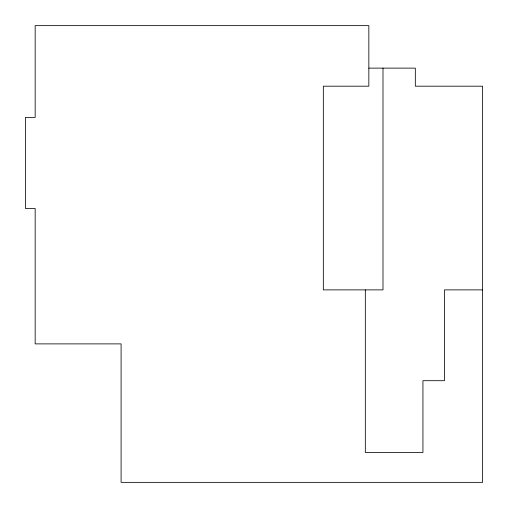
<?xml version="1.0" encoding="UTF-8"?>
<svg xmlns="http://www.w3.org/2000/svg" width="508" height="508" viewBox="0 0 508 508"><rect width="100%" height="100%" fill="white"/><g stroke="black" fill="none" stroke-linecap="round" stroke-linejoin="round"><path stroke-width="0.76" d="M368.84 68.123L415.322 68.123L415.322 86.189L482.6 86.189L482.6 482.359L121.094 482.359L121.094 343.884L35.166 343.884L35.166 208.445L25.4 208.445L25.4 117.437L35.166 117.437L35.166 25.641L368.84 25.641L368.84 86.189L323.329 86.189L323.329 289.884L382.994 289.884L382.994 68.123M482.6 289.884L444.417 289.884L444.417 380.702L422.935 380.702L422.935 452.476L365.322 452.476L365.322 289.884"/></g></svg>
